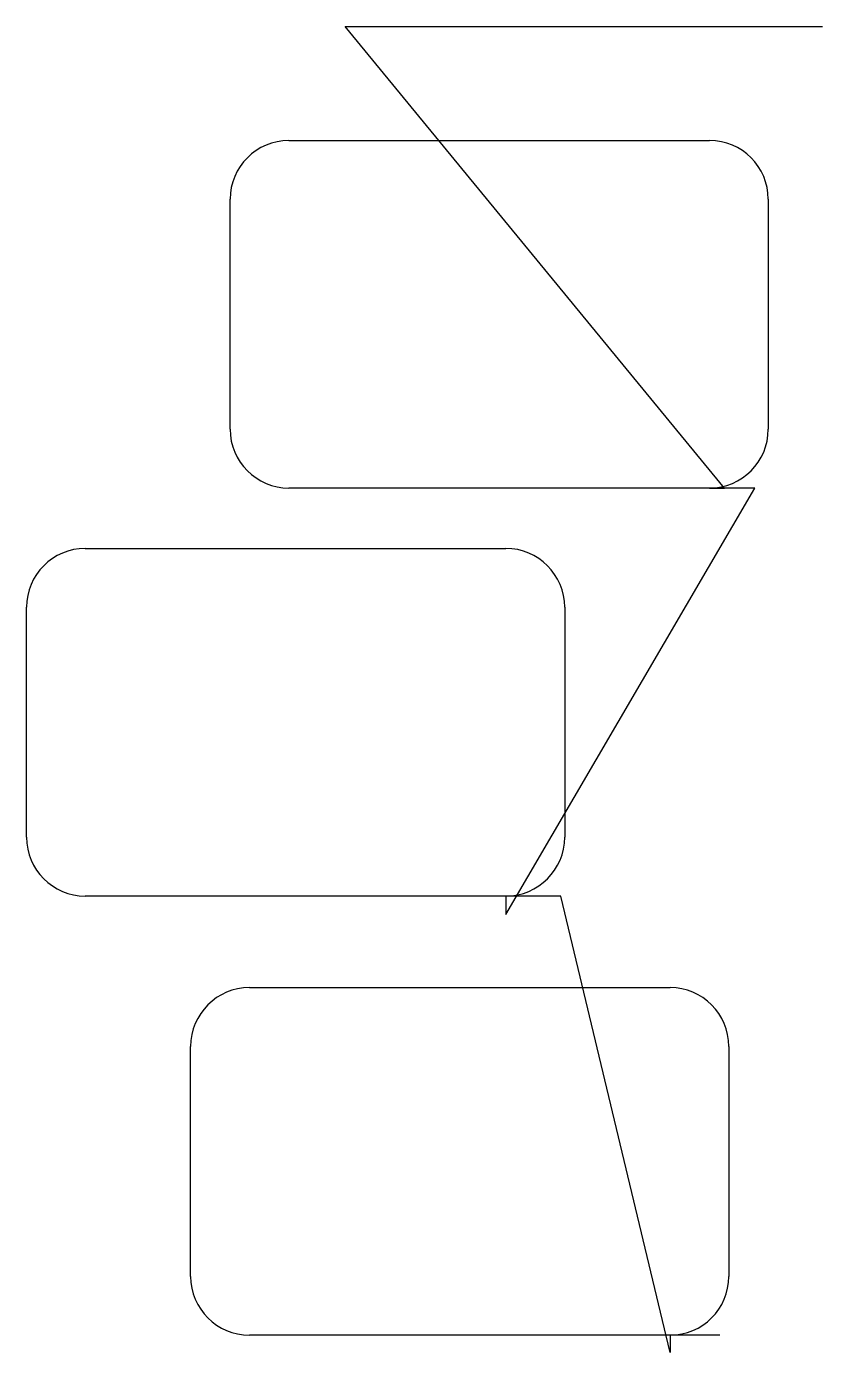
# Model space of a CAD drawing. Header units: metres. Extents: x 78 to 521, y 867 to 1604.
import ezdxf

# ---------------------------------------------------------------- set-up
doc = ezdxf.new("R2010")
doc.units = ezdxf.units.M

msp = doc.modelspace()

# ---------------------------------------------------------------- linework, layer by layer
at = {"layer": 'TOOL_0'}
for p, q in [((466.536, 1347.663), (255.499, 1604.48)), ((255.499, 1604.48), (520, 1604.48)), ((520, 1604.48), (521, 1604.48)), ((224.161, 1541.063), (458.161, 1541.063)), ((191.461, 1380.363), (191.461, 1508.363)), ((490.861, 1508.363), (490.861, 1380.363)), ((458.161, 1347.663), (224.161, 1347.663)), ((344.891, 1110.307), (483.418, 1347.663)), ((483.418, 1347.663), (458.161, 1347.663)), ((458.161, 1347.663), (466.536, 1347.663)), ((110.891, 1314.022), (344.891, 1314.022)), ((78.191, 1153.322), (78.191, 1281.322)), ((377.591, 1281.322), (377.591, 1153.322)), ((344.891, 1120.622), (110.891, 1120.622)), ((375.532, 1120.622), (344.891, 1120.622)), ((344.891, 1120.622), (344.891, 1110.307)), ((436.196, 866.602), (375.532, 1120.622)), ((202.196, 1069.638), (436.196, 1069.638)), ((169.496, 908.938), (169.496, 1036.938)), ((468.896, 1036.938), (468.896, 908.938)), ((436.196, 876.238), (202.196, 876.238)), ((463.854, 876.238), (436.196, 876.238)), ((436.196, 876.238), (436.196, 866.602))]:
    msp.add_line(p, q, dxfattribs=at)
for centre, start, end in [((224.161, 1508.363), 90, 180), ((458.161, 1508.363), 0, 90), ((224.161, 1380.363), 180, 270), ((458.161, 1380.363), 270, 0), ((110.891, 1281.322), 90, 180), ((344.891, 1281.322), 0, 90), ((110.891, 1153.322), 180, 270), ((344.891, 1153.322), 270, 0), ((202.196, 1036.938), 90, 180), ((436.196, 1036.938), 0, 90), ((202.196, 908.938), 180, 270), ((436.196, 908.938), 270, 0)]:
    msp.add_arc(centre, 32.7, start, end, dxfattribs=at)

doc.saveas('drawing.dxf')
